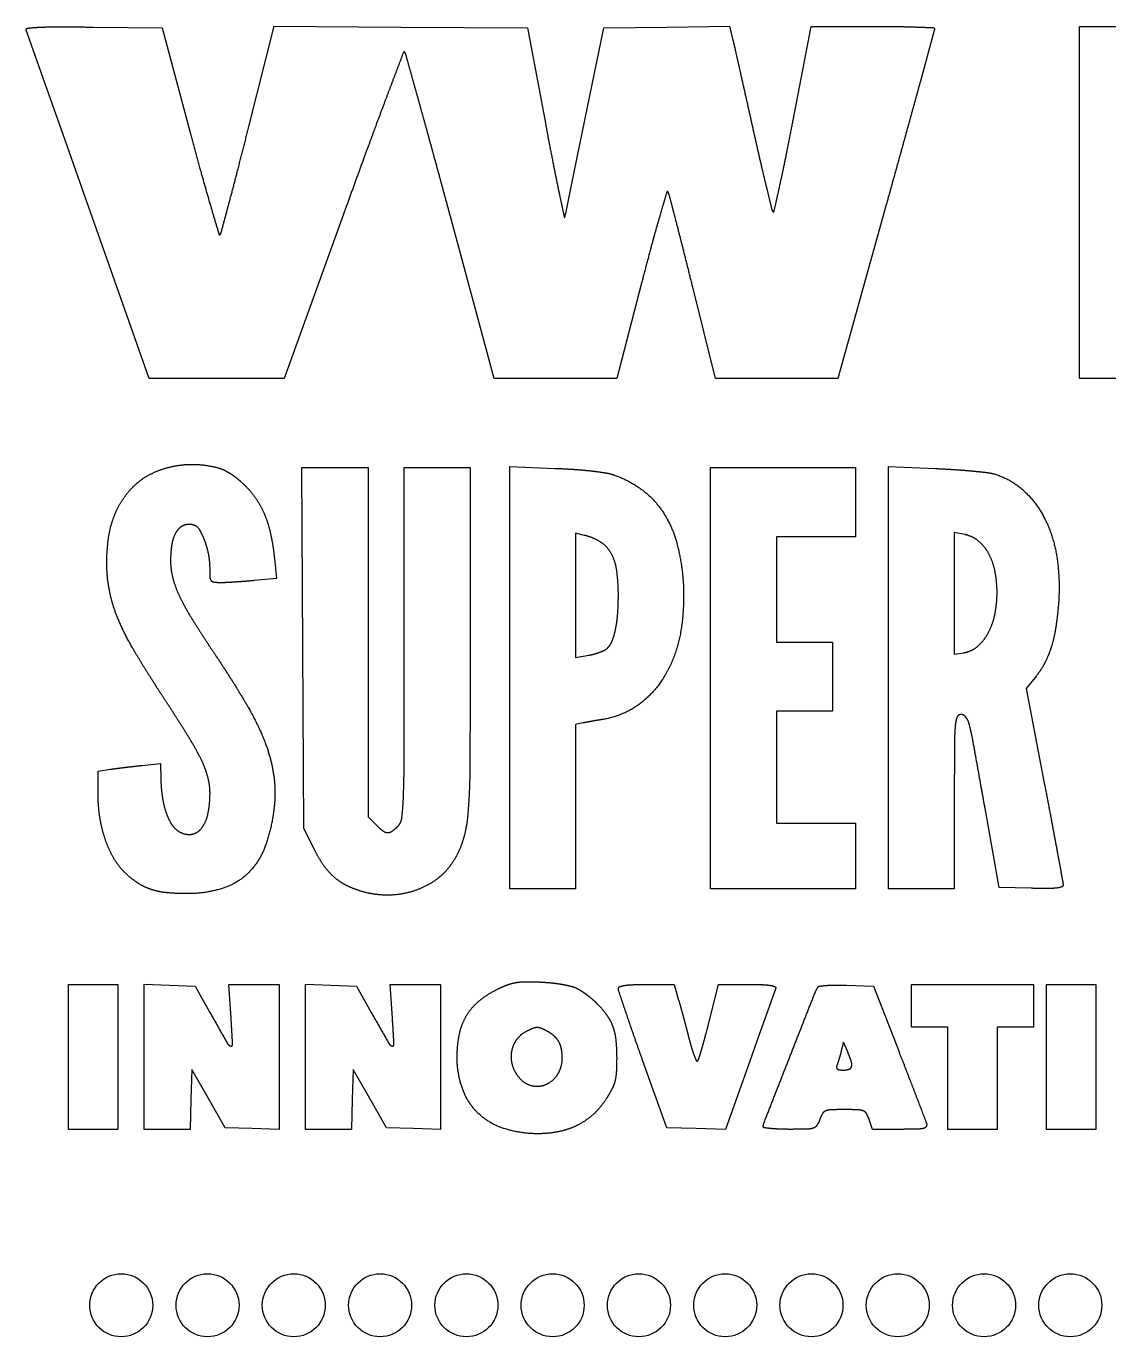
# Model space of a CAD drawing. Header units: millimetres. Extents: x -13.1 to 12.9, y -5.2 to 4.9.
# Drawn here: x -13.14 to -4.89, y -5.17 to 4.81 of the extents above; entities that cross this region are included whole.
import ezdxf

# ---------------------------------------------------------------- set-up
doc = ezdxf.new("R2010")
doc.units = ezdxf.units.MM
doc.header["$MEASUREMENT"] = 0
doc.layers.add('Default', color=18, linetype='Continuous', true_color=0x000000)

msp = doc.modelspace()

# ---------------------------------------------------------------- linework, layer by layer
at = {"layer": 'Default'}
for p, q in [((-12.6253, 4.8078), (-12.102, 4.801)), ((-12.102, 4.801), (-11.889, 4.0049)), ((-11.4467, 4.0295), (-11.2483, 4.814)), ((-11.2483, 4.814), (-10.2838, 4.8075)), ((-10.2838, 4.8075), (-9.3193, 4.801)), ((-9.3193, 4.801), (-9.1797, 4.0622)), ((-8.8809, 4.0983), (-8.7359, 4.801)), ((-8.7359, 4.801), (-8.2573, 4.8078)), ((-8.2573, 4.8078), (-7.7788, 4.8146)), ((-7.7788, 4.8146), (-7.7529, 4.7074)), ((-7.2945, 4.0982), (-7.1578, 4.8134)), ((-7.1578, 4.8134), (-6.6872, 4.8135)), ((-12.9937, 4.3751), (-13.1284, 4.7573)), ((-6.2185, 4.7825), (-6.3248, 4.3947)), ((-12.842, 3.9448), (-12.9937, 4.3751)), ((-8.937, 3.8264), (-8.8809, 4.0983)), ((-12.664, 3.44), (-12.842, 3.9448)), ((-8.9854, 3.5915), (-8.937, 3.8264)), ((-9.0274, 3.3872), (-8.9854, 3.5915)), ((-12.2019, 2.1292), (-12.664, 3.44)), ((-6.5847, 3.4537), (-6.9527, 2.1284)), ((-10.7207, 3.3812), (-11.1719, 2.1284)), ((-9.5713, 2.1284), (-9.9055, 3.3643)), ((-8.4496, 2.855), (-8.6366, 2.1284)), ((-7.8864, 2.1284), (-8.0588, 2.8248)), ((-11.6869, 2.1288), (-12.2019, 2.1292)), ((-11.1719, 2.1284), (-11.6869, 2.1288)), ((-9.1039, 2.1284), (-9.5713, 2.1284)), ((-8.6366, 2.1284), (-9.1039, 2.1284)), ((-7.4196, 2.1284), (-7.8864, 2.1284)), ((-6.9527, 2.1284), (-7.4196, 2.1284)), ((-11.0297, 0.0763), (-11.037, 1.4508)), ((-11.037, 1.4508), (-10.785, 1.4508)), ((-10.785, 1.4508), (-10.5331, 1.4508)), ((-10.5331, 1.4508), (-10.5331, 0.1196)), ((-10.257, 0.1082), (-10.257, 1.4508)), ((-10.257, 1.4508), (-10.0061, 1.4508)), ((-10.0061, 1.4508), (-9.7551, 1.4508)), ((-9.7551, 1.4508), (-9.7551, 0.1128)), ((-9.454, -0.1518), (-9.454, 1.4578)), ((-9.454, 1.4578), (-9.1089, 1.4447)), ((-6.568, -0.1516), (-6.568, 1.4582)), ((-6.568, 1.4582), (-6.2104, 1.4433)), ((-8.883, 0.9338), (-8.9521, 0.9499)), ((-8.9521, 0.9499), (-8.9521, 0.4759)), ((-5.9846, 0.9395), (-6.0661, 0.9552)), ((-6.0661, 0.9552), (-6.0661, 0.4921)), ((-11.2463, 0.7583), (-11.2301, 0.6054)), ((-11.2301, 0.6054), (-11.4023, 0.5891)), ((-8.9521, 0.4759), (-8.9521, 0.002)), ((-6.0661, 0.4921), (-6.0661, 0.0291)), ((-10.5331, 0.1196), (-10.5331, -1.2116)), ((-11.0224, -1.2983), (-11.0297, 0.0763)), ((-8.9521, 0.002), (-8.8521, 0.0203)), ((-6.0661, 0.0291), (-5.9931, 0.0398)), ((-9.454, -1.7614), (-9.454, -0.1518)), ((-6.568, -1.7614), (-6.568, -0.1516)), ((-5.44, -0.1355), (-5.5194, -0.2343)), ((-5.5194, -0.2343), (-5.3783, -0.9665)), ((-8.8956, -0.496), (-8.9521, -0.5076)), ((-8.9521, -0.5076), (-8.9521, -1.1345)), ((-12.5909, -0.8624), (-12.4967, -0.8489)), ((-12.5909, -1.0332), (-12.5909, -0.8624)), ((-12.2583, -0.8198), (-12.114, -0.8041)), ((-12.114, -0.8041), (-12.112, -0.9252)), ((-6.0661, -1.0964), (-6.0661, -1.7614)), ((-8.9521, -1.1345), (-8.9521, -1.7614)), ((-5.7246, -1.7488), (-5.8318, -1.1465)), ((-10.941, -1.4636), (-11.0224, -1.2983)), ((-10.5331, -1.2116), (-10.4715, -1.2732)), ((-9.203, -1.7614), (-9.454, -1.7614)), ((-8.9521, -1.7614), (-9.203, -1.7614)), ((-6.3171, -1.7614), (-6.568, -1.7614)), ((-6.0661, -1.7614), (-6.3171, -1.7614)), ((-5.4813, -1.756), (-5.7246, -1.7488)), ((-12.2395, -3.0402), (-12.2395, -2.487)), ((-12.2395, -2.487), (-12.0457, -2.4944)), ((-12.0457, -2.4944), (-11.8519, -2.5017)), ((-11.5771, -2.7464), (-11.5935, -2.4891)), ((-11.5935, -2.4891), (-11.4021, -2.4891)), ((-11.4021, -2.4891), (-11.2106, -2.4891)), ((-11.2106, -2.4891), (-11.2106, -3.0422)), ((-11.0099, -3.0402), (-11.0099, -2.487)), ((-11.0099, -2.487), (-10.816, -2.4944)), ((-10.816, -2.4944), (-10.6222, -2.5017)), ((-10.3474, -2.7464), (-10.3639, -2.4891)), ((-10.3639, -2.4891), (-10.1724, -2.4891)), ((-10.1724, -2.4891), (-9.981, -2.4891)), ((-9.981, -2.4891), (-9.981, -3.0422)), ((-8.4135, -2.4891), (-8.2011, -2.4891)), ((-8.2011, -2.4891), (-8.1665, -2.6083)), ((-7.9338, -2.7715), (-7.8617, -2.4891)), ((-7.8617, -2.4891), (-7.6388, -2.4891)), ((-6.8869, -2.4944), (-6.6829, -2.5017)), ((-11.8519, -2.5017), (-11.7383, -2.7028)), ((-10.6222, -2.5017), (-10.5086, -2.7028)), ((-7.4361, -2.5443), (-7.4901, -2.6957)), ((-6.6829, -2.5017), (-6.4874, -3.0036)), ((-7.4901, -2.6957), (-7.5526, -2.8709)), ((-7.5526, -2.8709), (-7.6246, -3.0729)), ((-6.9106, -2.9283), (-6.9274, -2.995)), ((-6.8785, -3.0036), (-6.9106, -2.9283)), ((-12.2395, -3.5933), (-12.2395, -3.0402)), ((-11.2106, -3.0422), (-11.2106, -3.5954)), ((-11.0099, -3.5933), (-11.0099, -3.0402)), ((-9.981, -3.0422), (-9.981, -3.5954)), ((-8.2576, -3.5808), (-8.4412, -3.0663)), ((-7.6246, -3.0729), (-7.8102, -3.5939)), ((-11.8756, -3.1373), (-11.8829, -3.3653)), ((-11.7493, -3.359), (-11.8756, -3.1373)), ((-10.646, -3.1373), (-10.6532, -3.3653)), ((-10.5197, -3.359), (-10.646, -3.1373)), ((-11.8829, -3.3653), (-11.8901, -3.5933)), ((-11.623, -3.5808), (-11.7493, -3.359)), ((-10.6532, -3.3653), (-10.6604, -3.5933)), ((-10.3933, -3.5808), (-10.5197, -3.359)), ((-12.0648, -3.5933), (-12.2395, -3.5933)), ((-11.8901, -3.5933), (-12.0648, -3.5933)), ((-11.4168, -3.5881), (-11.623, -3.5808)), ((-11.2106, -3.5954), (-11.4168, -3.5881)), ((-10.8351, -3.5933), (-11.0099, -3.5933)), ((-10.6604, -3.5933), (-10.8351, -3.5933)), ((-10.1871, -3.5881), (-10.3933, -3.5808)), ((-9.981, -3.5954), (-10.1871, -3.5881)), ((-8.0339, -3.5873), (-8.2576, -3.5808)), ((-7.8102, -3.5939), (-8.0339, -3.5873)), ((-6.6886, -3.5933), (-6.7148, -3.518)), ((-6.476, -3.5933), (-6.6886, -3.5933))]:
    msp.add_line(p, q, dxfattribs=at)
for points in [[(-3.2555, 4.4246), (-3.2555, 4.0356), (-3.7448, 4.0356), (-4.2342, 4.0356), (-4.2342, 3.9352), (-4.2342, 3.8348), (-3.7699, 3.8348), (-3.3056, 3.8348), (-3.3056, 3.471), (-3.3056, 3.1071), (-3.7699, 3.1071), (-4.2342, 3.1071), (-4.2342, 2.9942), (-4.2342, 2.8812), (-3.7072, 2.8812), (-3.1802, 2.8812), (-3.1802, 2.5048), (-3.1802, 2.1284), (-4.1463, 2.1284), (-5.1125, 2.1284), (-5.1125, 3.471), (-5.1125, 4.8136), (-4.184, 4.8136), (-3.2555, 4.8136)], [(-6.819, 1.1873), (-6.819, 0.9238), (-7.1201, 0.9238), (-7.4213, 0.9238), (-7.4213, 0.5223), (-7.4213, 0.1208), (-7.2079, 0.1208), (-6.9946, 0.1208), (-6.9946, -0.1427), (-6.9946, -0.4062), (-7.2079, -0.4062), (-7.4213, -0.4062), (-7.4213, -0.8329), (-7.4213, -1.2595), (-7.1201, -1.2595), (-6.819, -1.2595), (-6.819, -1.5104), (-6.819, -1.7614), (-7.3711, -1.7614), (-7.9232, -1.7614), (-7.9232, -0.1553), (-7.9232, 1.4508), (-7.3711, 1.4508), (-6.819, 1.4508)], [(-12.4403, -3.0412), (-12.4403, -3.5933), (-12.6285, -3.5933), (-12.8167, -3.5933), (-12.8167, -3.0412), (-12.8167, -2.4891), (-12.6285, -2.4891), (-12.4403, -2.4891)], [(-5.4638, -2.6523), (-5.4638, -2.8154), (-5.6019, -2.8154), (-5.7399, -2.8154), (-5.7399, -3.2043), (-5.7399, -3.5933), (-5.9281, -3.5933), (-6.1163, -3.5933), (-6.1163, -3.2043), (-6.1163, -2.8154), (-6.2543, -2.8154), (-6.3924, -2.8154), (-6.3924, -2.6523), (-6.3924, -2.4891), (-5.9281, -2.4891), (-5.4638, -2.4891)], [(-4.987, -3.0412), (-4.987, -3.5933), (-5.1752, -3.5933), (-5.3634, -3.5933), (-5.3634, -3.0412), (-5.3634, -2.4891), (-5.1752, -2.4891), (-4.987, -2.4891)]]:
    msp.add_lwpolyline(points, close=True, dxfattribs=at)
for centre in [(-12.414, -4.9345), (-11.7565, -4.9345), (-11.0991, -4.9345), (-10.4416, -4.9345), (-9.7842, -4.9345), (-9.1267, -4.9345), (-8.4693, -4.9345), (-7.8118, -4.9345), (-7.1544, -4.9345), (-6.4969, -4.9345), (-5.8395, -4.9345), (-5.182, -4.9345)]:
    msp.add_circle(centre, 0.24, dxfattribs=at)
for points, weights, knots in [([(-13.1374, 4.7827), (-13.1395, 4.7884), (-13.1362, 4.7936), (-13.133, 4.7988), (-13.127, 4.7995)], [1, 0.901122968016, 1, 0.901122968016, 1], [0, 0, 0, 0.4523795, 0.4523795, 0.904759, 0.904759, 0.904759]), ([(-10.2546, 4.6171), (-10.2567, 4.6195), (-10.2597, 4.6189), (-10.2627, 4.6184), (-10.2638, 4.6155)], [1, 0.870821374847, 1, 0.870821374847, 1], [0, 0, 0, 0.2243853, 0.2243853, 0.4487706, 0.4487706, 0.4487706]), ([(-8.2469, 3.5513), (-8.2486, 3.5545), (-8.2521, 3.5542), (-8.2556, 3.5538), (-8.2567, 3.5504)], [1, 0.82916306256, 1, 0.82916306256, 1], [0, 0, 0, 0.2497439, 0.2497439, 0.4994877, 0.4994877, 0.4994877]), ([(-7.448, 3.4019), (-7.4459, 3.3996), (-7.4429, 3.4004), (-7.4399, 3.4012), (-7.4393, 3.4042)], [1, 0.853422343101, 1, 0.853422343101, 1], [0, 0, 0, 0.2215506, 0.2215506, 0.4431012, 0.4431012, 0.4431012]), ([(-9.0386, 3.3595), (-9.0381, 3.3572), (-9.0357, 3.3572), (-9.0334, 3.3572), (-9.033, 3.3595)], [1, 0.774543384867, 1, 0.774543384867, 1], [0, 0, 0, 0.1561549, 0.1561549, 0.3123099, 0.3123099, 0.3123099]), ([(-11.6694, 3.2288), (-11.6685, 3.2259), (-11.6655, 3.2253), (-11.6626, 3.2246), (-11.6606, 3.2269)], [1, 0.859414901182, 1, 0.859414901182, 1], [0, 0, 0, 0.218971, 0.218971, 0.437942, 0.437942, 0.437942]), ([(-11.5797, -2.9589), (-11.5741, -2.9604), (-11.5696, -2.9567), (-11.5652, -2.9531), (-11.5655, -2.9474)], [1, 0.890774159475, 1, 0.890774159475, 1], [0, 0, 0, 0.425558, 0.425558, 0.851116, 0.851116, 0.851116]), ([(-10.35, -2.9589), (-10.3445, -2.9604), (-10.34, -2.9567), (-10.3355, -2.9531), (-10.3358, -2.9474)], [1, 0.890774159475, 1, 0.890774159475, 1], [0, 0, 0, 0.425558, 0.425558, 0.851116, 0.851116, 0.851116]), ([(-8.0311, -3.0715), (-8.0299, -3.0741), (-8.0271, -3.0745), (-8.0242, -3.0749), (-8.0224, -3.0727)], [1, 0.879199776891, 1, 0.879199776891, 1], [0, 0, 0, 0.2076303, 0.2076303, 0.4152606, 0.4152606, 0.4152606])]:
    msp.add_rational_spline(points, weights, degree=2, knots=knots, dxfattribs=at)
for points, weights in [([(-13.127, 4.7995), (-13.0837, 4.8046), (-13.0402, 4.8067)], [1, 0.999410487332, 1]), ([(-13.0402, 4.8067), (-12.9679, 4.8103), (-12.8954, 4.81)], [1, 0.999655108107, 1]), ([(-12.8954, 4.81), (-12.7604, 4.8096), (-12.6253, 4.8078)], [1, 0.999988917429, 1]), ([(-6.6872, 4.8135), (-6.597, 4.8135), (-6.5068, 4.8123)], [1, 0.999976236664, 1]), ([(-6.5068, 4.8123), (-6.4308, 4.8112), (-6.3549, 4.8085)], [1, 0.999933992129, 1]), ([(-6.3549, 4.8085), (-6.2892, 4.806), (-6.2234, 4.8033)], [1, 0.999996494054, 1]), ([(-6.2234, 4.8033), (-6.2167, 4.803), (-6.2167, 4.7962)], [1, 0.721761923305, 1]), ([(-6.2167, 4.7962), (-6.2167, 4.7892), (-6.2185, 4.7825)], [1, 0.991076193995, 1]), ([(-13.1284, 4.7573), (-13.1329, 4.77), (-13.1374, 4.7827)], [1, 0.999999662158, 1]), ([(-7.7529, 4.7074), (-7.7445, 4.6728), (-7.7366, 4.6381)], [1, 0.9999736175, 1]), ([(-10.2638, 4.6155), (-10.3309, 4.4383), (-10.3977, 4.2611)], [1, 0.999999870968, 1]), ([(-10.2462, 4.6016), (-10.2486, 4.6104), (-10.2546, 4.6171)], [1, 0.974580881475, 1]), ([(-10.1459, 4.2422), (-10.196, 4.4219), (-10.2462, 4.6016)], [1, 0.999999966718, 1]), ([(-7.7366, 4.6381), (-7.7163, 4.5483), (-7.6961, 4.4585)], [1, 0.99999981395, 1]), ([(-7.6961, 4.4585), (-7.6719, 4.3514), (-7.648, 4.2442)], [1, 0.99999967195, 1]), ([(-6.3248, 4.3947), (-6.384, 4.1788), (-6.4436, 3.963)], [1, 0.999999467488, 1]), ([(-10.3977, 4.2611), (-10.4731, 4.0611), (-10.5466, 3.8604)], [1, 0.999988926843, 1]), ([(-10.0347, 3.8394), (-10.0898, 4.0409), (-10.1459, 4.2422)], [1, 0.999997153506, 1]), ([(-7.648, 4.2442), (-7.6219, 4.1274), (-7.5959, 4.0105)], [1, 0.999999804062, 1]), ([(-7.3481, 3.8253), (-7.3206, 3.9616), (-7.2945, 4.0982)], [1, 0.999986676967, 1]), ([(-11.889, 4.0049), (-11.8483, 3.8527), (-11.8062, 3.7009)], [1, 0.999989982762, 1]), ([(-11.5239, 3.7275), (-11.4849, 3.8784), (-11.4467, 4.0295)], [1, 0.999997008546, 1]), ([(-9.1797, 4.0622), (-9.1531, 3.9217), (-9.1256, 3.7813)], [1, 0.999994199599, 1]), ([(-7.5959, 4.0105), (-7.5706, 3.8967), (-7.5444, 3.7831)], [1, 0.999992749594, 1]), ([(-6.4436, 3.963), (-6.514, 3.7083), (-6.5847, 3.4537)], [1, 0.99999980155, 1]), ([(-10.5466, 3.8604), (-10.6344, 3.6211), (-10.7207, 3.3812)], [1, 0.99999611911, 1]), ([(-9.9055, 3.3643), (-9.9697, 3.6019), (-10.0347, 3.8394)], [1, 0.999998925423, 1]), ([(-7.396, 3.5987), (-7.371, 3.7118), (-7.3481, 3.8253)], [1, 0.999960466949, 1]), ([(-11.8062, 3.7009), (-11.7711, 3.5741), (-11.7341, 3.448)], [1, 0.999970708571, 1]), ([(-11.5914, 3.4702), (-11.5571, 3.5987), (-11.5239, 3.7275)], [1, 0.99999231683, 1]), ([(-9.1256, 3.7813), (-9.103, 3.666), (-9.079, 3.551)], [1, 0.999981407371, 1]), ([(-7.5444, 3.7831), (-7.522, 3.6856), (-7.4984, 3.5885)], [1, 0.999981916066, 1]), ([(-7.4393, 3.4042), (-7.4174, 3.5014), (-7.396, 3.5987)], [1, 0.999997991994, 1]), ([(-9.079, 3.551), (-9.059, 3.4552), (-9.0386, 3.3595)], [1, 0.99999795576, 1]), ([(-8.2567, 3.5504), (-8.2851, 3.4549), (-8.3129, 3.3592)], [1, 0.999995494008, 1]), ([(-8.2376, 3.527), (-8.2409, 3.5397), (-8.2469, 3.5513)], [1, 0.99370501899, 1]), ([(-8.1852, 3.3255), (-8.2113, 3.4263), (-8.2376, 3.527)], [1, 0.999999602168, 1]), ([(-7.4984, 3.5885), (-7.4777, 3.5036), (-7.4569, 3.4188)], [1, 0.999998898873, 1]), ([(-11.7341, 3.448), (-11.7019, 3.3383), (-11.6694, 3.2288)], [1, 0.999998974689, 1]), ([(-11.652, 3.2432), (-11.6216, 3.3567), (-11.5914, 3.4702)], [1, 0.999999756398, 1]), ([(-7.4569, 3.4188), (-7.4545, 3.4092), (-7.448, 3.4019)], [1, 0.970604573893, 1]), ([(-9.033, 3.3595), (-9.0303, 3.3734), (-9.0274, 3.3872)], [1, 0.999986521659, 1]), ([(-8.3129, 3.3592), (-8.346, 3.2457), (-8.3767, 3.1315)], [1, 0.999950121172, 1]), ([(-8.126, 3.0939), (-8.1552, 3.2098), (-8.1852, 3.3255)], [1, 0.999994744732, 1]), ([(-11.6606, 3.2269), (-11.6545, 3.2341), (-11.652, 3.2432)], [1, 0.975397731338, 1]), ([(-8.3767, 3.1315), (-8.414, 2.9934), (-8.4496, 2.855)], [1, 0.999983834833, 1]), ([(-8.0588, 2.8248), (-8.0921, 2.9594), (-8.126, 3.0939)], [1, 0.999997836802, 1]), ([(-12.3186, 1.3091), (-12.2609, 1.3655), (-12.1888, 1.4017)], [1, 0.988195144958, 1]), ([(-12.1888, 1.4017), (-12.1121, 1.4403), (-12.0282, 1.4584)], [1, 0.992000609806, 1]), ([(-12.0282, 1.4584), (-11.9409, 1.4772), (-11.8516, 1.4746)], [1, 0.992657348183, 1]), ([(-11.8516, 1.4746), (-11.7617, 1.4719), (-11.6749, 1.4482)], [1, 0.992971629648, 1]), ([(-11.6749, 1.4482), (-11.6489, 1.4411), (-11.6248, 1.4289)], [1, 0.994986964071, 1]), ([(-11.6248, 1.4289), (-11.5969, 1.4148), (-11.5709, 1.3973)], [1, 0.997977404539, 1]), ([(-9.1089, 1.4447), (-9.0342, 1.4418), (-8.9596, 1.4367)], [1, 0.999885517841, 1]), ([(-8.9596, 1.4367), (-8.8938, 1.4322), (-8.8282, 1.4248)], [1, 0.999758556863, 1]), ([(-8.8282, 1.4248), (-8.7747, 1.4187), (-8.7215, 1.4102)], [1, 0.99972037785, 1]), ([(-8.7215, 1.4102), (-8.6882, 1.4048), (-8.6563, 1.3936)], [1, 0.995989496976, 1]), ([(-6.2104, 1.4433), (-6.1386, 1.4403), (-6.0668, 1.4356)], [1, 0.999931931205, 1]), ([(-6.0668, 1.4356), (-5.9989, 1.4312), (-5.9312, 1.4249)], [1, 0.999905335681, 1]), ([(-5.9312, 1.4249), (-5.874, 1.4196), (-5.817, 1.4129)], [1, 0.999925655946, 1]), ([(-5.817, 1.4129), (-5.7891, 1.4096), (-5.762, 1.4017)], [1, 0.996428486034, 1]), ([(-5.762, 1.4017), (-5.6376, 1.3651), (-5.5413, 1.2781)], [1, 0.974938871188, 1]), ([(-12.4103, 1.1958), (-12.3711, 1.2578), (-12.3186, 1.3091)], [1, 0.993174892224, 1]), ([(-11.5709, 1.3973), (-11.542, 1.3777), (-11.5154, 1.3549)], [1, 0.998352600194, 1]), ([(-11.5154, 1.3549), (-11.4868, 1.3303), (-11.4604, 1.3031)], [1, 0.998963773513, 1]), ([(-11.4604, 1.3031), (-11.4137, 1.255), (-11.3774, 1.1986)], [1, 0.995123883374, 1]), ([(-8.6563, 1.3936), (-8.5394, 1.3524), (-8.4407, 1.2774)], [1, 0.987950544076, 1]), ([(-8.4407, 1.2774), (-8.3458, 1.2053), (-8.2817, 1.105)], [1, 0.984500073824, 1]), ([(-5.5413, 1.2781), (-5.4393, 1.186), (-5.3776, 1.0631)], [1, 0.982835332771, 1]), ([(-12.4745, 1.063), (-12.4499, 1.133), (-12.4103, 1.1958)], [1, 0.993622784755, 1]), ([(-11.3774, 1.1986), (-11.341, 1.1423), (-11.3165, 1.0799)], [1, 0.995090372979, 1]), ([(-8.2817, 1.105), (-8.2121, 0.996), (-8.1795, 0.8709)], [1, 0.987715597593, 1]), ([(-12.5121, 0.9067), (-12.5013, 0.9868), (-12.4745, 1.063)], [1, 0.99483622503, 1]), ([(-11.9297, 1.0125), (-11.967, 1.0007), (-11.9889, 0.9683)], [1, 0.944502491841, 1]), ([(-11.856, 1.0103), (-11.8925, 1.0243), (-11.9297, 1.0125)], [1, 0.943964092071, 1]), ([(-11.8149, 0.9746), (-11.829, 0.9999), (-11.856, 1.0103)], [1, 0.939927911424, 1]), ([(-11.3165, 1.0799), (-11.2891, 1.0102), (-11.2741, 0.9369)], [1, 0.996318586401, 1]), ([(-5.3776, 1.0631), (-5.308, 0.9243), (-5.285, 0.7708)], [1, 0.987528228121, 1]), ([(-12.5242, 0.723), (-12.5244, 0.8153), (-12.5121, 0.9067)], [1, 0.997685510646, 1]), ([(-11.9889, 0.9683), (-12.0177, 0.9258), (-12.0267, 0.8753)], [1, 0.978232341589, 1]), ([(-11.7759, 0.8891), (-11.792, 0.9334), (-11.8149, 0.9746)], [1, 0.996857211165, 1]), ([(-11.2741, 0.9369), (-11.2558, 0.8483), (-11.2463, 0.7583)], [1, 0.998816122061, 1]), ([(-8.7622, 0.8832), (-8.8183, 0.9188), (-8.883, 0.9338)], [1, 0.985722944232, 1]), ([(-5.8842, 0.8924), (-5.9284, 0.9287), (-5.9846, 0.9395)], [1, 0.969131322355, 1]), ([(-12.0267, 0.8753), (-12.0386, 0.8085), (-12.0385, 0.7407)], [1, 0.996003414322, 1]), ([(-11.7472, 0.7855), (-11.7574, 0.8384), (-11.7759, 0.8891)], [1, 0.996862587324, 1]), ([(-8.6829, 0.7997), (-8.7121, 0.8513), (-8.7622, 0.8832)], [1, 0.970155699094, 1]), ([(-8.6392, 0.6709), (-8.6488, 0.7394), (-8.6829, 0.7997)], [1, 0.982425843043, 1]), ([(-8.1795, 0.8709), (-8.1412, 0.724), (-8.1316, 0.5725)], [1, 0.995413097967, 1]), ([(-5.8061, 0.7985), (-5.8362, 0.853), (-5.8842, 0.8924)], [1, 0.982181545023, 1]), ([(-12.5034, 0.5099), (-12.524, 0.6155), (-12.5242, 0.723)], [1, 0.995443972213, 1]), ([(-12.0385, 0.7407), (-12.0384, 0.6738), (-12.0213, 0.609)], [1, 0.991829479207, 1]), ([(-11.7376, 0.6849), (-11.7376, 0.7356), (-11.7472, 0.7855)], [1, 0.995464307681, 1]), ([(-5.7566, 0.6635), (-5.7709, 0.7349), (-5.8061, 0.7985)], [1, 0.988229235082, 1]), ([(-5.285, 0.7708), (-5.2591, 0.5981), (-5.2715, 0.424)], [1, 0.993968683398, 1]), ([(-12.0213, 0.609), (-12.0025, 0.5376), (-11.9706, 0.471)], [1, 0.995529756123, 1]), ([(-11.7359, 0.6132), (-11.7376, 0.649), (-11.7376, 0.6849)], [1, 0.999705623957, 1]), ([(-11.7268, 0.5874), (-11.7352, 0.5989), (-11.7359, 0.6132)], [1, 0.958265055324, 1]), ([(-8.626, 0.4792), (-8.6259, 0.5755), (-8.6392, 0.6709)], [1, 0.997557325057, 1]), ([(-5.7402, 0.4972), (-5.7402, 0.5812), (-5.7566, 0.6635)], [1, 0.995122505783, 1]), ([(-12.4425, 0.3073), (-12.483, 0.4056), (-12.5034, 0.5099)], [1, 0.995115221021, 1]), ([(-11.7064, 0.5755), (-11.7192, 0.5769), (-11.7268, 0.5874)], [1, 0.915449805277, 1]), ([(-11.6561, 0.5727), (-11.6813, 0.5726), (-11.7064, 0.5755)], [1, 0.998311065088, 1]), ([(-11.6134, 0.5738), (-11.6347, 0.5727), (-11.6561, 0.5727)], [1, 0.999707996527, 1]), ([(-11.5479, 0.5776), (-11.5806, 0.5754), (-11.6134, 0.5738)], [1, 0.999974908787, 1]), ([(-11.4742, 0.5829), (-11.511, 0.5799), (-11.5479, 0.5776)], [1, 0.999974710048, 1]), ([(-11.4023, 0.5891), (-11.4382, 0.5857), (-11.4742, 0.5829)], [1, 0.999970983459, 1]), ([(-8.1316, 0.5725), (-8.1193, 0.3772), (-8.1536, 0.1845)], [1, 0.992846304738, 1]), ([(-11.9706, 0.471), (-11.9261, 0.3782), (-11.8713, 0.2911)], [1, 0.998352829504, 1]), ([(-8.6316, 0.3304), (-8.626, 0.4047), (-8.626, 0.4792)], [1, 0.999309805466, 1]), ([(-5.758, 0.3266), (-5.7402, 0.411), (-5.7402, 0.4972)], [1, 0.994596649039, 1]), ([(-5.2715, 0.424), (-5.2781, 0.3302), (-5.292, 0.2373)], [1, 0.999247950845, 1]), ([(-12.3249, 0.0708), (-12.3921, 0.1849), (-12.4425, 0.3073)], [1, 0.997482814103, 1]), ([(-8.6489, 0.2109), (-8.6361, 0.2701), (-8.6316, 0.3304)], [1, 0.997617371253, 1]), ([(-5.811, 0.1842), (-5.7738, 0.2514), (-5.758, 0.3266)], [1, 0.988981980252, 1]), ([(-11.8713, 0.2911), (-11.7812, 0.1479), (-11.687, 0.0072)], [1, 0.999901247418, 1]), ([(-8.6765, 0.1218), (-8.6588, 0.1652), (-8.6489, 0.2109)], [1, 0.996251886245, 1]), ([(-5.292, 0.2373), (-5.3033, 0.1618), (-5.3253, 0.0888)], [1, 0.997404743821, 1]), ([(-10.258, -0.7591), (-10.257, -0.3254), (-10.257, 0.1082)], [1, 0.9999993728, 1]), ([(-9.7551, 0.1128), (-9.7551, -0.372), (-9.758, -0.8567)], [1, 0.999995523978, 1]), ([(-8.7145, 0.0698), (-8.689, 0.091), (-8.6765, 0.1218)], [1, 0.969925968855, 1]), ([(-8.1536, 0.1845), (-8.1839, 0.0144), (-8.2711, -0.1349)], [1, 0.984495200752, 1]), ([(-5.8924, 0.0852), (-5.8425, 0.1272), (-5.811, 0.1842)], [1, 0.983396684804, 1]), ([(-12.1193, -0.2602), (-12.2259, -0.0971), (-12.3249, 0.0708)], [1, 0.999731008975, 1]), ([(-11.687, 0.0072), (-11.5628, -0.1784), (-11.45, -0.3712)], [1, 0.999540696832, 1]), ([(-8.8521, 0.0203), (-8.8314, 0.0241), (-8.8111, 0.0296)], [1, 0.999120318032, 1]), ([(-8.8111, 0.0296), (-8.7906, 0.0352), (-8.7705, 0.0424)], [1, 0.999183768381, 1]), ([(-8.7705, 0.0424), (-8.7528, 0.0488), (-8.7357, 0.0566)], [1, 0.999150569381, 1]), ([(-8.7357, 0.0566), (-8.7242, 0.0618), (-8.7145, 0.0698)], [1, 0.991253928719, 1]), ([(-5.9931, 0.0398), (-5.9363, 0.0481), (-5.8924, 0.0852)], [1, 0.961752080336, 1]), ([(-5.3253, 0.0888), (-5.3442, 0.026), (-5.3737, -0.0325)], [1, 0.996215363786, 1]), ([(-5.3737, -0.0325), (-5.4014, -0.0875), (-5.44, -0.1355)], [1, 0.994478608629, 1]), ([(-8.2711, -0.1349), (-8.3486, -0.2675), (-8.4731, -0.3575)], [1, 0.978488586106, 1]), ([(-11.9074, -0.5909), (-12.0118, -0.4246), (-12.1193, -0.2602)], [1, 0.99995877765, 1]), ([(-11.45, -0.3712), (-11.3702, -0.5077), (-11.314, -0.6555)], [1, 0.99656307619, 1]), ([(-8.4731, -0.3575), (-8.5934, -0.4446), (-8.7399, -0.4683)], [1, 0.973028595397, 1]), ([(-8.8672, -0.4904), (-8.8814, -0.4931), (-8.8956, -0.496)], [1, 0.9999529173, 1]), ([(-8.8266, -0.4831), (-8.8469, -0.4867), (-8.8672, -0.4904)], [1, 0.999993909969, 1]), ([(-8.782, -0.4753), (-8.8043, -0.4791), (-8.8266, -0.4831)], [1, 0.999994007296, 1]), ([(-8.7399, -0.4683), (-8.761, -0.4717), (-8.782, -0.4753)], [1, 0.999991578627, 1]), ([(-6.0457, -0.4525), (-6.0567, -0.4862), (-6.0594, -0.5215)], [1, 0.992671080674, 1]), ([(-6.0164, -0.4313), (-6.0387, -0.4313), (-6.0457, -0.4525)], [1, 0.809822081765, 1]), ([(-5.978, -0.451), (-5.9921, -0.4313), (-6.0164, -0.4313)], [1, 0.889799956499, 1]), ([(-5.9518, -0.507), (-5.9596, -0.4766), (-5.978, -0.451)], [1, 0.98289454309, 1]), ([(-11.8047, -0.7744), (-11.8514, -0.68), (-11.9074, -0.5909)], [1, 0.998712743281, 1]), ([(-6.0594, -0.5215), (-6.0648, -0.5945), (-6.0652, -0.6678)], [1, 0.999385026267, 1]), ([(-5.9231, -0.6379), (-5.935, -0.5719), (-5.9518, -0.507)], [1, 0.999320458775, 1]), ([(-11.314, -0.6555), (-11.2689, -0.7741), (-11.2518, -0.8997)], [1, 0.993504909027, 1]), ([(-6.0652, -0.6678), (-6.0661, -0.8821), (-6.0661, -1.0964)], [1, 0.999997504625, 1]), ([(-5.8318, -1.1465), (-5.8771, -0.8922), (-5.9231, -0.6379)], [1, 0.999999149792, 1]), ([(-11.7545, -0.9065), (-11.7732, -0.8381), (-11.8047, -0.7744)], [1, 0.995386141664, 1]), ([(-10.2637, -1.0607), (-10.2583, -0.91), (-10.258, -0.7591)], [1, 0.999857374122, 1]), ([(-12.4967, -0.8489), (-12.4737, -0.8456), (-12.4506, -0.8426)], [1, 0.999972989115, 1]), ([(-12.4506, -0.8426), (-12.4193, -0.8386), (-12.3879, -0.8348)], [1, 0.999995475978, 1]), ([(-12.3879, -0.8348), (-12.3542, -0.8307), (-12.3205, -0.8268)], [1, 0.999995571722, 1]), ([(-12.3205, -0.8268), (-12.2894, -0.8231), (-12.2583, -0.8198)], [1, 0.999992749594, 1]), ([(-9.758, -0.8567), (-9.7591, -1.0326), (-9.7746, -1.2078)], [1, 0.9991525454, 1]), ([(-12.112, -0.9252), (-12.1109, -0.9907), (-12.1018, -1.0556)], [1, 0.99810341127, 1]), ([(-11.7376, -1.0318), (-11.7376, -0.968), (-11.7545, -0.9065)], [1, 0.991091315678, 1]), ([(-11.2518, -0.8997), (-11.2352, -1.0218), (-11.2492, -1.1442)], [1, 0.992240951354, 1]), ([(-5.3783, -0.9665), (-5.351, -1.1079), (-5.3242, -1.2494)], [1, 0.999998678063, 1]), ([(-12.5771, -1.2141), (-12.5909, -1.1241), (-12.5909, -1.0332)], [1, 0.997115557979, 1]), ([(-12.1018, -1.0556), (-12.0936, -1.1136), (-12.0756, -1.1693)], [1, 0.996241518627, 1]), ([(-11.7554, -1.1973), (-11.7376, -1.1155), (-11.7376, -1.0318)], [1, 0.994274376992, 1]), ([(-10.276, -1.2202), (-10.2666, -1.1407), (-10.2637, -1.0607)], [1, 0.999173642453, 1]), ([(-12.0756, -1.1693), (-12.0604, -1.2162), (-12.0361, -1.259)], [1, 0.994813118718, 1]), ([(-11.8107, -1.3075), (-11.7689, -1.2595), (-11.7554, -1.1973)], [1, 0.968623478551, 1]), ([(-11.2492, -1.1442), (-11.2664, -1.294), (-11.317, -1.4361)], [1, 0.993476068786, 1]), ([(-12.5361, -1.3824), (-12.5639, -1.3), (-12.5771, -1.2141)], [1, 0.996215363786, 1]), ([(-12.0361, -1.259), (-12.0167, -1.293), (-11.9853, -1.3162)], [1, 0.978464089517, 1]), ([(-10.4715, -1.2732), (-10.4476, -1.297), (-10.421, -1.3177)], [1, 0.99808751087, 1]), ([(-10.3516, -1.3218), (-10.3278, -1.3051), (-10.3072, -1.2846)], [1, 0.996134605055, 1]), ([(-10.3072, -1.2846), (-10.2804, -1.2578), (-10.276, -1.2202)], [1, 0.944728408346, 1]), ([(-9.7746, -1.2078), (-9.7838, -1.3118), (-9.8172, -1.4108)], [1, 0.992935731652, 1]), ([(-5.3242, -1.2494), (-5.3012, -1.3712), (-5.2788, -1.493)], [1, 0.999996758947, 1]), ([(-12.4714, -1.5268), (-12.5106, -1.4577), (-12.5361, -1.3824)], [1, 0.995497658408, 1]), ([(-11.9853, -1.3162), (-11.9437, -1.3471), (-11.892, -1.3457)], [1, 0.945510093504, 1]), ([(-11.892, -1.3457), (-11.8429, -1.3445), (-11.8107, -1.3075)], [1, 0.915335687777, 1]), ([(-10.421, -1.3177), (-10.4054, -1.3299), (-10.3857, -1.3312)], [1, 0.95645963183, 1]), ([(-10.3857, -1.3312), (-10.367, -1.3325), (-10.3516, -1.3218)], [1, 0.942950705774, 1]), ([(-11.317, -1.4361), (-11.3581, -1.5511), (-11.4443, -1.6375)], [1, 0.97569300049, 1]), ([(-10.8667, -1.5879), (-10.9089, -1.5287), (-10.941, -1.4636)], [1, 0.996706438727, 1]), ([(-9.8172, -1.4108), (-9.8483, -1.5025), (-9.9051, -1.5809)], [1, 0.988717204486, 1]), ([(-5.2788, -1.493), (-5.2592, -1.5996), (-5.2397, -1.7061)], [1, 0.999999792632, 1]), ([(-12.3871, -1.6359), (-12.4371, -1.5874), (-12.4714, -1.5268)], [1, 0.989897875504, 1]), ([(-10.7824, -1.6786), (-10.8304, -1.6387), (-10.8667, -1.5879)], [1, 0.991742349111, 1]), ([(-9.9051, -1.5809), (-9.9552, -1.6501), (-10.0255, -1.6985)], [1, 0.985498746063, 1]), ([(-12.2881, -1.7156), (-12.3413, -1.6803), (-12.3871, -1.6359)], [1, 0.995731743456, 1]), ([(-11.4443, -1.6375), (-11.5265, -1.7198), (-11.6374, -1.755)], [1, 0.971435520535, 1]), ([(-10.6798, -1.7431), (-10.7354, -1.7177), (-10.7824, -1.6786)], [1, 0.991223946198, 1]), ([(-12.1871, -1.7647), (-12.2409, -1.7469), (-12.2881, -1.7156)], [1, 0.991179669158, 1]), ([(-12.0655, -1.7901), (-12.1277, -1.7844), (-12.1871, -1.7647)], [1, 0.993494924295, 1]), ([(-11.9007, -1.7969), (-11.9833, -1.7976), (-12.0655, -1.7901)], [1, 0.998745882097, 1]), ([(-11.6374, -1.755), (-11.7659, -1.7958), (-11.9007, -1.7969)], [1, 0.988888152466, 1]), ([(-10.5505, -1.7883), (-10.6172, -1.7717), (-10.6798, -1.7431)], [1, 0.995720500197, 1]), ([(-10.3661, -1.808), (-10.4596, -1.8108), (-10.5505, -1.7883)], [1, 0.990648739389, 1]), ([(-10.1848, -1.7768), (-10.2732, -1.8052), (-10.3661, -1.808)], [1, 0.990178345479, 1]), ([(-10.0255, -1.6985), (-10.0994, -1.7493), (-10.1848, -1.7768)], [1, 0.989361482877, 1]), ([(-5.3604, -1.7581), (-5.4209, -1.7578), (-5.4813, -1.756)], [1, 0.999928816222, 1]), ([(-5.2901, -1.7547), (-5.3252, -1.7583), (-5.3604, -1.7581)], [1, 0.998535070843, 1]), ([(-5.2493, -1.7465), (-5.2693, -1.7526), (-5.2901, -1.7547)], [1, 0.995335459402, 1]), ([(-5.2376, -1.7309), (-5.2377, -1.743), (-5.2493, -1.7465)], [1, 0.80714851561, 1]), ([(-5.2397, -1.7061), (-5.2374, -1.7184), (-5.2376, -1.7309)], [1, 0.995362370597, 1]), ([(-9.5418, -2.5222), (-9.5049, -2.5043), (-9.4664, -2.4903)], [1, 0.998731430647, 1]), ([(-9.4664, -2.4903), (-9.4355, -2.479), (-9.403, -2.4739)], [1, 0.995299393141, 1]), ([(-9.403, -2.4739), (-9.3664, -2.4681), (-9.3293, -2.4681)], [1, 0.996922675189, 1]), ([(-9.3293, -2.4681), (-9.2724, -2.4682), (-9.2156, -2.4709)], [1, 0.999736408023, 1]), ([(-9.2156, -2.4709), (-9.1728, -2.4729), (-9.1303, -2.4774)], [1, 0.999559111611, 1]), ([(-9.1303, -2.4774), (-9.0899, -2.4817), (-9.05, -2.4888)], [1, 0.999395080547, 1]), ([(-9.05, -2.4888), (-9.0158, -2.4949), (-8.9822, -2.5035)], [1, 0.999324211972, 1]), ([(-8.615, -2.5056), (-8.5965, -2.4992), (-8.5771, -2.4963)], [1, 0.995560049389, 1]), ([(-8.5771, -2.4963), (-8.5457, -2.4917), (-8.5141, -2.4907)], [1, 0.998321034255, 1]), ([(-8.5141, -2.4907), (-8.4638, -2.4891), (-8.4135, -2.4891)], [1, 0.999879292564, 1]), ([(-7.6388, -2.4891), (-7.5841, -2.4891), (-7.5294, -2.4905)], [1, 0.999916978948, 1]), ([(-7.5294, -2.4905), (-7.498, -2.4914), (-7.4669, -2.496)], [1, 0.99815253684, 1]), ([(-7.4669, -2.496), (-7.4498, -2.4985), (-7.4338, -2.5055)], [1, 0.991246832171, 1]), ([(-7.0912, -2.5012), (-7.0632, -2.498), (-7.0351, -2.496)], [1, 0.999766098908, 1]), ([(-7.0351, -2.496), (-7.0006, -2.4935), (-6.9661, -2.4933)], [1, 0.999489345695, 1]), ([(-6.9661, -2.4933), (-6.9265, -2.493), (-6.8869, -2.4944)], [1, 0.999774201743, 1]), ([(-9.6855, -2.6137), (-9.619, -2.5595), (-9.5418, -2.5222)], [1, 0.993238211373, 1]), ([(-8.9822, -2.5035), (-8.9596, -2.5092), (-8.939, -2.52)], [1, 0.993206936211, 1]), ([(-8.939, -2.52), (-8.9214, -2.5293), (-8.9049, -2.5403)], [1, 0.998569470907, 1]), ([(-8.9049, -2.5403), (-8.8844, -2.554), (-8.8646, -2.5689)], [1, 0.999603473184, 1]), ([(-8.8646, -2.5689), (-8.8444, -2.5842), (-8.825, -2.6006)], [1, 0.9996096985, 1]), ([(-8.6254, -2.5205), (-8.6255, -2.5093), (-8.615, -2.5056)], [1, 0.810946424731, 1]), ([(-8.6214, -2.5437), (-8.6252, -2.5324), (-8.6254, -2.5205)], [1, 0.988235013424, 1]), ([(-8.5711, -2.6938), (-8.5964, -2.6188), (-8.6214, -2.5437)], [1, 0.999998489679, 1]), ([(-7.4274, -2.5205), (-7.4318, -2.5324), (-7.4361, -2.5443)], [1, 0.999987046034, 1]), ([(-7.4338, -2.5055), (-7.4236, -2.51), (-7.4274, -2.5205)], [1, 0.72766115486, 1]), ([(-7.322, -3.0475), (-7.2275, -2.8063), (-7.1326, -2.5653)], [1, 0.999999790048, 1]), ([(-7.1326, -2.5653), (-7.1212, -2.5363), (-7.1049, -2.5099)], [1, 0.996008938897, 1]), ([(-7.1049, -2.5099), (-7.1001, -2.5022), (-7.0912, -2.5012)], [1, 0.89977191774, 1]), ([(-9.7824, -2.7258), (-9.7438, -2.6612), (-9.6855, -2.6137)], [1, 0.984794192417, 1]), ([(-8.825, -2.6006), (-8.8081, -2.6149), (-8.7924, -2.6306)], [1, 0.999128431182, 1]), ([(-8.7924, -2.6306), (-8.7507, -2.6722), (-8.716, -2.7198)], [1, 0.996993955345, 1]), ([(-8.5117, -2.8669), (-8.5418, -2.7805), (-8.5711, -2.6938)], [1, 0.9999858489, 1]), ([(-8.1665, -2.6083), (-8.158, -2.6375), (-8.15, -2.6667)], [1, 0.999975430252, 1]), ([(-8.15, -2.6667), (-8.1391, -2.7063), (-8.1284, -2.746)], [1, 0.999995818177, 1]), ([(-11.7383, -2.7028), (-11.671, -2.822), (-11.6031, -2.9408)], [1, 0.999997028082, 1]), ([(-11.5655, -2.9474), (-11.5707, -2.8468), (-11.5771, -2.7464)], [1, 0.999983330601, 1]), ([(-10.5086, -2.7028), (-10.4413, -2.822), (-10.3734, -2.9408)], [1, 0.999997028082, 1]), ([(-10.3358, -2.9474), (-10.341, -2.8468), (-10.3474, -2.7464)], [1, 0.999983330601, 1]), ([(-9.8372, -2.8673), (-9.8219, -2.7919), (-9.7824, -2.7258)], [1, 0.985784732856, 1]), ([(-8.716, -2.7198), (-8.6872, -2.7592), (-8.6702, -2.805)], [1, 0.990620200133, 1]), ([(-8.1284, -2.746), (-8.1169, -2.7886), (-8.1057, -2.8312)], [1, 0.999995904486, 1]), ([(-7.9626, -2.881), (-7.9478, -2.8263), (-7.9338, -2.7715)], [1, 0.999973863892, 1]), ([(-9.8549, -3.0467), (-9.8552, -2.9561), (-9.8372, -2.8673)], [1, 0.994799311637, 1]), ([(-9.328, -2.8476), (-9.3748, -2.8713), (-9.4048, -2.9143)], [1, 0.969676146177, 1]), ([(-9.2771, -2.8243), (-9.303, -2.835), (-9.328, -2.8476)], [1, 0.999207179615, 1]), ([(-9.2456, -2.8178), (-9.2619, -2.8181), (-9.2771, -2.8243)], [1, 0.982978435933, 1]), ([(-9.2153, -2.8234), (-9.2298, -2.8175), (-9.2456, -2.8178)], [1, 0.979683497286, 1]), ([(-9.17, -2.8446), (-9.1921, -2.8328), (-9.2153, -2.8234)], [1, 0.998627852433, 1]), ([(-9.116, -2.8814), (-9.141, -2.86), (-9.17, -2.8446)], [1, 0.994082725667, 1]), ([(-9.0803, -2.9244), (-9.0944, -2.8998), (-9.116, -2.8814)], [1, 0.985238534741, 1]), ([(-8.6702, -2.805), (-8.6521, -2.8536), (-8.6465, -2.9052)], [1, 0.992328390488, 1]), ([(-8.4412, -3.0663), (-8.4768, -2.9667), (-8.5117, -2.8669)], [1, 0.99999402805, 1]), ([(-8.1057, -2.8312), (-8.0954, -2.8704), (-8.0854, -2.9096)], [1, 0.999993228823, 1]), ([(-7.9895, -2.9764), (-7.9756, -2.9289), (-7.9626, -2.881)], [1, 0.999942048301, 1]), ([(-11.6031, -2.9408), (-11.5951, -2.9547), (-11.5797, -2.9589)], [1, 0.923430853882, 1]), ([(-10.3734, -2.9408), (-10.3655, -2.9547), (-10.35, -2.9589)], [1, 0.923430853882, 1]), ([(-9.4048, -2.9143), (-9.435, -2.9576), (-9.4416, -3.01)], [1, 0.971059614487, 1]), ([(-9.0603, -2.9785), (-9.0658, -2.9498), (-9.0803, -2.9244)], [1, 0.98652863852, 1]), ([(-9.0532, -3.0486), (-9.0535, -3.0132), (-9.0603, -2.9785)], [1, 0.995833909581, 1]), ([(-8.6465, -2.9052), (-8.639, -2.974), (-8.6389, -3.0432)], [1, 0.998605679605, 1]), ([(-8.0854, -2.9096), (-8.0766, -2.9441), (-8.0664, -2.9781)], [1, 0.999785570942, 1]), ([(-8.0664, -2.9781), (-8.0581, -3.0058), (-8.0477, -3.0326)], [1, 0.999255837294, 1]), ([(-8.0137, -3.0571), (-8.0014, -3.0168), (-7.9895, -2.9764)], [1, 0.999987589915, 1]), ([(-6.9274, -2.995), (-6.931, -3.0093), (-6.935, -3.0234)], [1, 0.999919307448, 1]), ([(-9.812, -3.2895), (-9.8545, -3.1718), (-9.8549, -3.0467)], [1, 0.985334897102, 1]), ([(-9.4416, -3.01), (-9.4485, -3.0641), (-9.4306, -3.1157)], [1, 0.97366443974, 1]), ([(-9.0837, -3.1664), (-9.0527, -3.1116), (-9.0532, -3.0486)], [1, 0.965914884619, 1]), ([(-8.6389, -3.0432), (-8.6387, -3.0983), (-8.6414, -3.1533)], [1, 0.999682731906, 1]), ([(-8.0477, -3.0326), (-8.0401, -3.0524), (-8.0311, -3.0715)], [1, 0.999381234567, 1]), ([(-8.0224, -3.0727), (-8.0164, -3.0658), (-8.0137, -3.0571)], [1, 0.978008471425, 1]), ([(-7.5159, -3.5427), (-7.419, -3.2951), (-7.322, -3.0475)], [1, 0.999999948158, 1]), ([(-6.9525, -3.0817), (-6.9558, -3.0918), (-6.9596, -3.1016)], [1, 0.999648300569, 1]), ([(-6.9438, -3.0538), (-6.948, -3.0678), (-6.9525, -3.0817)], [1, 0.999946274465, 1]), ([(-6.935, -3.0234), (-6.9392, -3.0387), (-6.9438, -3.0538)], [1, 0.999947449629, 1]), ([(-6.8508, -3.0763), (-6.8632, -3.0394), (-6.8785, -3.0036)], [1, 0.999183202977, 1]), ([(-6.8489, -3.1144), (-6.8446, -3.0951), (-6.8508, -3.0763)], [1, 0.963264370679, 1]), ([(-6.4874, -3.0036), (-6.4493, -3.1013), (-6.4115, -3.1991)], [1, 0.999999560078, 1]), ([(-9.4306, -3.1157), (-9.4123, -3.1686), (-9.3739, -3.2094)], [1, 0.977986188613, 1]), ([(-9.1682, -3.2467), (-9.1137, -3.2194), (-9.0837, -3.1664)], [1, 0.956690608841, 1]), ([(-8.6414, -3.1533), (-8.643, -3.1879), (-8.6511, -3.2217)], [1, 0.995575438935, 1]), ([(-6.9596, -3.1016), (-6.9631, -3.1108), (-6.9633, -3.1207)], [1, 0.984582454463, 1]), ([(-6.9633, -3.1207), (-6.9634, -3.1283), (-6.9575, -3.133)], [1, 0.897834237983, 1]), ([(-6.9575, -3.133), (-6.9503, -3.1387), (-6.9411, -3.1398)], [1, 0.961267552938, 1]), ([(-6.9411, -3.1398), (-6.9253, -3.1416), (-6.9095, -3.1416)], [1, 0.998342954806, 1]), ([(-6.9095, -3.1416), (-6.8878, -3.1416), (-6.8673, -3.1347)], [1, 0.986958415133, 1]), ([(-6.8673, -3.1347), (-6.8523, -3.1297), (-6.8489, -3.1144)], [1, 0.87115509797, 1]), ([(-9.6907, -3.4741), (-9.7735, -3.3963), (-9.812, -3.2895)], [1, 0.972490797096, 1]), ([(-9.3739, -3.2094), (-9.3341, -3.2518), (-9.2769, -3.2622)], [1, 0.949840447876, 1]), ([(-9.2769, -3.2622), (-9.2199, -3.2726), (-9.1682, -3.2467)], [1, 0.948415942159, 1]), ([(-8.6726, -3.2806), (-8.6913, -3.3184), (-8.7137, -3.3542)], [1, 0.998858327678, 1]), ([(-8.6511, -3.2217), (-8.6585, -3.2524), (-8.6726, -3.2806)], [1, 0.993644795486, 1]), ([(-6.4115, -3.1991), (-6.3782, -3.285), (-6.3452, -3.371)], [1, 0.999999045038, 1]), ([(-8.7137, -3.3542), (-8.7543, -3.4194), (-8.8099, -3.4724)], [1, 0.992020211525, 1]), ([(-6.3452, -3.371), (-6.317, -3.4443), (-6.2889, -3.5177)], [1, 0.999999802808, 1]), ([(-9.495, -3.5881), (-9.606, -3.5536), (-9.6907, -3.4741)], [1, 0.97443159028, 1]), ([(-8.8099, -3.4724), (-8.8637, -3.5236), (-8.9296, -3.5579)], [1, 0.990165542014, 1]), ([(-7.0706, -3.4736), (-7.0831, -3.4948), (-7.0913, -3.518)], [1, 0.99512604777, 1]), ([(-7.0466, -3.453), (-7.0621, -3.4592), (-7.0706, -3.4736)], [1, 0.946475939648, 1]), ([(-7.0059, -3.4444), (-7.027, -3.4451), (-7.0466, -3.453)], [1, 0.984907084118, 1]), ([(-6.903, -3.4427), (-6.9545, -3.4427), (-7.0059, -3.4444)], [1, 0.999867261592, 1]), ([(-6.8002, -3.4444), (-6.8516, -3.4427), (-6.903, -3.4427)], [1, 0.999867261592, 1]), ([(-6.7595, -3.453), (-6.7791, -3.4451), (-6.8002, -3.4444)], [1, 0.984907084118, 1]), ([(-6.7354, -3.4736), (-6.7439, -3.4592), (-6.7595, -3.453)], [1, 0.946475939648, 1]), ([(-6.7148, -3.518), (-6.7229, -3.4948), (-6.7354, -3.4736)], [1, 0.99512604777, 1]), ([(-9.2373, -3.6269), (-9.3691, -3.6271), (-9.495, -3.5881)], [1, 0.988560575183, 1]), ([(-8.9296, -3.5579), (-8.9976, -3.5933), (-9.0725, -3.6093)], [1, 0.990925887161, 1]), ([(-7.5216, -3.5732), (-7.5216, -3.5574), (-7.5159, -3.5427)], [1, 0.982669234369, 1]), ([(-7.5146, -3.5812), (-7.5216, -3.5803), (-7.5216, -3.5732)], [1, 0.753584900686, 1]), ([(-7.4623, -3.5874), (-7.4885, -3.5848), (-7.5146, -3.5812)], [1, 0.999829517955, 1]), ([(-7.397, -3.5919), (-7.4297, -3.5907), (-7.4623, -3.5874)], [1, 0.99952116342, 1]), ([(-7.3196, -3.5933), (-7.3583, -3.5933), (-7.397, -3.5919)], [1, 0.999825394573, 1]), ([(-7.1863, -3.5919), (-7.2529, -3.5933), (-7.3196, -3.5933)], [1, 0.999944855518, 1]), ([(-7.1395, -3.5839), (-7.1623, -3.5914), (-7.1863, -3.5919)], [1, 0.988956054478, 1]), ([(-7.1131, -3.5632), (-7.1226, -3.5783), (-7.1395, -3.5839)], [1, 0.941267390486, 1]), ([(-7.0913, -3.518), (-7.0996, -3.5419), (-7.1131, -3.5632)], [1, 0.993509898546, 1]), ([(-6.3508, -3.5922), (-6.4134, -3.5933), (-6.476, -3.5933)], [1, 0.999956737334, 1]), ([(-6.3004, -3.5862), (-6.3253, -3.5917), (-6.3508, -3.5922)], [1, 0.995039496895, 1]), ([(-6.2806, -3.5723), (-6.2876, -3.5833), (-6.3004, -3.5862)], [1, 0.923795851735, 1]), ([(-6.2889, -3.5177), (-6.2829, -3.5334), (-6.2777, -3.5494)], [1, 0.999650048362, 1]), ([(-6.2777, -3.5494), (-6.2738, -3.5615), (-6.2806, -3.5723)], [1, 0.904808789542, 1]), ([(-9.0725, -3.6093), (-9.154, -3.6267), (-9.2373, -3.6269)], [1, 0.994566997995, 1])]:
    msp.add_rational_spline(points, weights, degree=2, dxfattribs=at)

doc.saveas('drawing.dxf')
